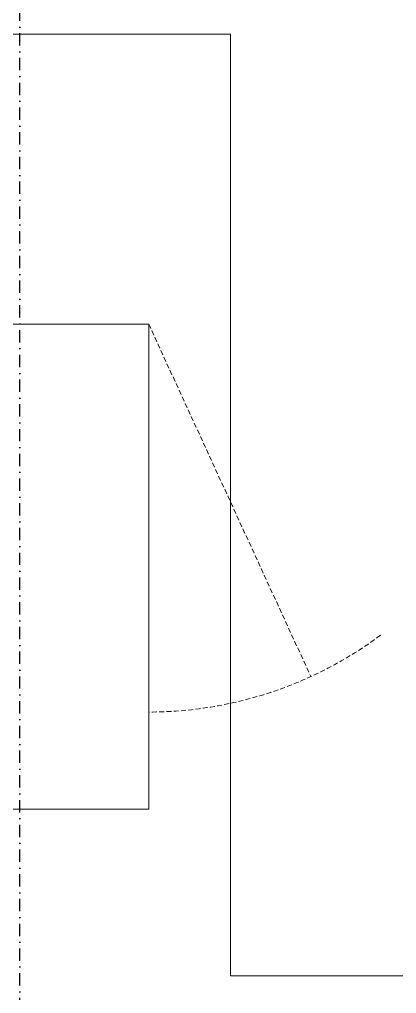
# Model space of a CAD drawing. Header units: metres. Extents: x 85953 to 212055, y -1481497 to -1363692.
# Drawn here: x 108363 to 108751, y -1379891 to -1378887 of the extents above; entities that cross this region are included whole.
import ezdxf

# ---------------------------------------------------------------- set-up
doc = ezdxf.new("R2010")
doc.units = ezdxf.units.M
doc.linetypes.add('DASHDOT', pattern=[25.4, 12.7, -6.35, 0, -6.35])
doc.linetypes.add('HIDDEN', pattern=[0.375, 0.25, -0.125])
doc.layers.get('0').update_dxf_attribs({"lineweight": 0})
doc.layers.add('axes', color=8, linetype='Continuous')
doc.layers.add('Medical Equipment and Furniture', color=8, linetype='Continuous', lineweight=0)

# ---------------------------------------------------------------- blocks, each defined once
blk = doc.blocks.new('DM20076-P')
at = {"color": 8, "linetype": 'HIDDEN', "lineweight": 18, "ltscale": 0.02}
blk.add_line((0, -0.45), (0.3634, -0.6171), dxfattribs=at)
at = {"lineweight": 18}
blk.add_lwpolyline([(0, 0), (0.5, 0), (0.5, -0.45), (0, -0.45)], close=True, dxfattribs=at)
at = {"color": 8, "linetype": 'HIDDEN', "lineweight": 18, "ltscale": 0.02}
blk.add_arc((0, -0.45), 0.4, 323.3439, 0, dxfattribs=at)

msp = doc.modelspace()

# ---------------------------------------------------------------- linework, layer by layer
at = {"layer": 'axes', "linetype": 'DASHDOT'}
msp.add_line((108363.3, -1477267.3, -0.1), (108363.3, -1366661.8, -0.1), dxfattribs=at)
at = {"layer": 'Medical Equipment and Furniture', "lineweight": 0, "ltscale": 100}
for p, q in [((107980.3, -1378901.9, -0.1), (108580.3, -1378901.9, -0.1)), ((108580.3, -1378901.9, -0.1), (108580.3, -1379872.7, -0.1)), ((108580.3, -1379872.7, -0.1), (110980.3, -1379872.7, -0.1))]:
    msp.add_line(p, q, dxfattribs=at)

# ---------------------------------------------------------------- block references
at = {"layer": 'Medical Equipment and Furniture', "lineweight": 0, "ltscale": 100, "extrusion": (6.49219e-07, -3.12673e-06, -1), "xscale": 1000.000000000001, "yscale": 1000.000000000001, "zscale": 1000.000000000001, "rotation": 270.0000021842589}
msp.add_blockref('DM20076-P', (-108046, -1379200.9, 4.5), dxfattribs=at)

doc.saveas('drawing.dxf')
